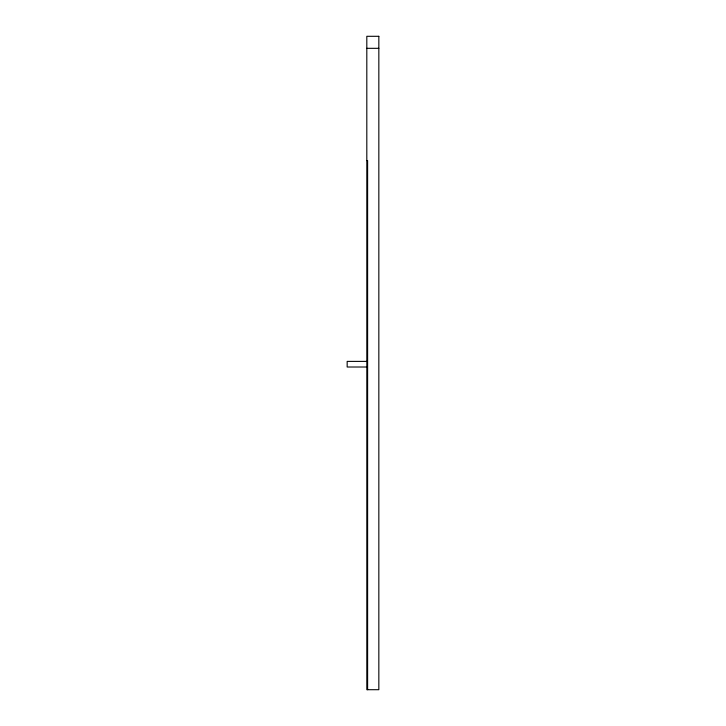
<?xml version="1.0" encoding="UTF-8"?>
<svg xmlns="http://www.w3.org/2000/svg" width="726" height="726" viewBox="0 0 726 726"><rect width="100%" height="100%" fill="white"/><g stroke="black" fill="none" stroke-linecap="round" stroke-linejoin="round"><path stroke-width="1.09" d="M366.811 48.324L378.836 48.324M366.811 160.564L367.61 160.564L367.61 689.7M367.211 361.394L347.164 361.394L347.164 367.011L367.211 367.011M378.836 36.3L366.811 36.3L366.811 689.7L378.836 689.7L378.836 36.3"/></g></svg>
